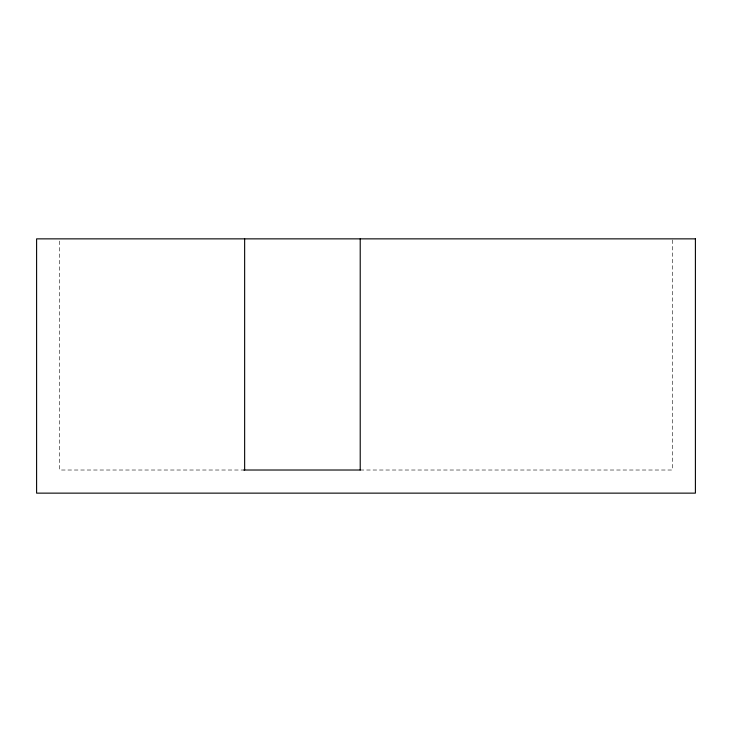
<?xml version="1.0" encoding="UTF-8"?>
<svg xmlns="http://www.w3.org/2000/svg" width="732" height="732" viewBox="0 0 732 732"><rect width="100%" height="100%" fill="white"/><g stroke="black" fill="none" stroke-linecap="round" stroke-linejoin="round"><path stroke-width="0.55" stroke-dasharray="3.66 2.75" d="M244.644 470.017L59.713 470.017L59.713 238.861M360.217 470.017L672.287 470.017L672.287 238.861"/><path stroke-width="1.1" d="M243.719 470.017L360.281 470.017M360.217 238.861L360.217 470.017M244.644 238.861L244.644 470.017M695.4 238.861L36.6 238.861L36.6 493.139L695.4 493.139L695.4 238.861"/></g></svg>
